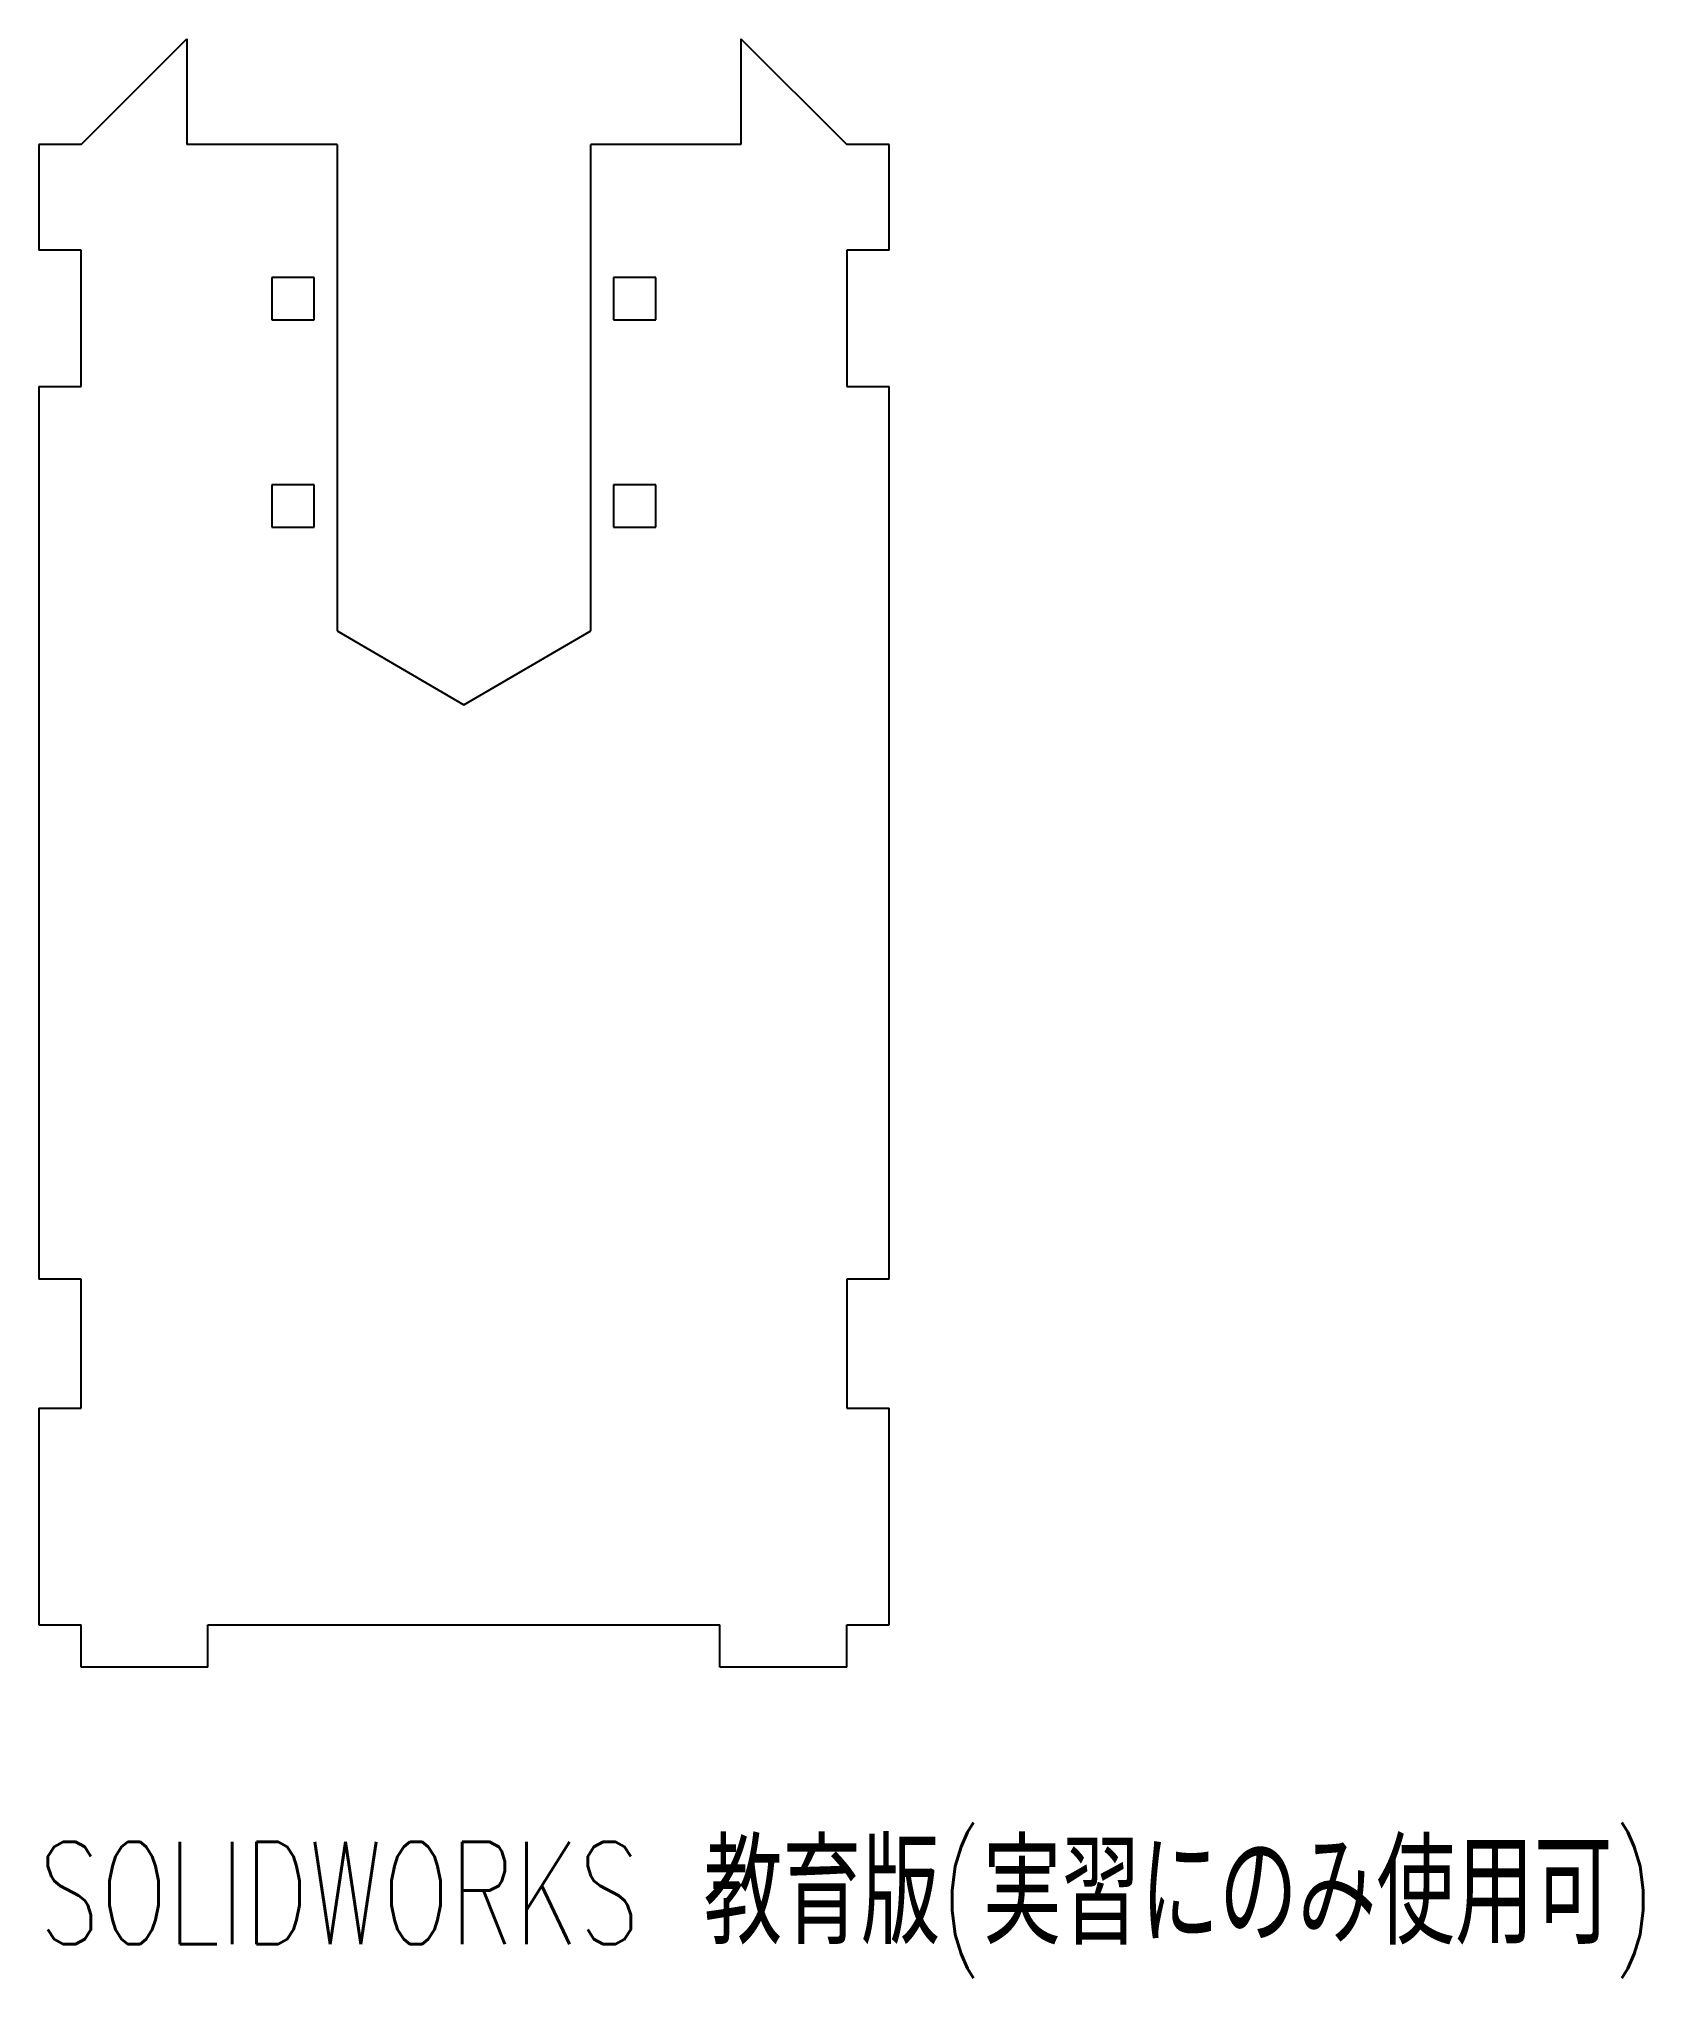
# Model space of a CAD drawing. Extents: x 0 to 75.9, y -16.7 to 75.
import ezdxf

# ---------------------------------------------------------------- set-up
doc = ezdxf.new("R2010")
doc.units = 0
doc.layers.get('0').update_dxf_attribs({"linetype": 'CONTINUOUS'})
doc.styles.add('SLDTEXTSTYLE0', font='TXT', dxfattribs={"width": 0.7, "bigfont": 'bigfont'})

msp = doc.modelspace()

# ---------------------------------------------------------------- linework, layer by layer
at = {"color": 7, "linetype": 'CONTINUOUS'}
for p, q in [((2, 70), (7, 75)), ((7, 75), (7, 70)), ((33.2, 75), (38.2, 70)), ((33.2, 75), (33.2, 70)), ((2, 70), (0, 70)), ((0, 70), (0, 65)), ((14.1, 70), (7, 70)), ((14.1, 70), (14.1, 47)), ((33.2, 70), (26.1, 70)), ((26.1, 47), (26.1, 70)), ((40.2, 70), (38.2, 70)), ((40.2, 65), (40.2, 70)), ((2, 65), (0, 65)), ((2, 58.55), (2, 65)), ((38.2, 65), (38.2, 58.55)), ((40.2, 65), (38.2, 65)), ((11.025, 63.71), (11.025, 61.71)), ((13.025, 63.71), (11.025, 63.71)), ((13.025, 61.71), (13.025, 63.71)), ((27.175, 63.71), (27.175, 61.71)), ((29.175, 63.71), (27.175, 63.71)), ((29.175, 61.71), (29.175, 63.71)), ((11.025, 61.71), (13.025, 61.71)), ((27.175, 61.71), (29.175, 61.71)), ((0, 58.55), (2, 58.55)), ((0, 58.55), (0, 16.35)), ((38.2, 58.55), (40.2, 58.55)), ((40.2, 16.35), (40.2, 58.55)), ((11.025, 53.91), (11.025, 51.91)), ((13.025, 53.91), (11.025, 53.91)), ((13.025, 51.91), (13.025, 53.91)), ((27.175, 53.91), (27.175, 51.91)), ((29.175, 53.91), (27.175, 53.91)), ((29.175, 51.91), (29.175, 53.91)), ((11.025, 51.91), (13.025, 51.91)), ((27.175, 51.91), (29.175, 51.91)), ((14.1, 47), (20.1, 43.5)), ((20.1, 43.5), (26.1, 47)), ((2, 16.35), (0, 16.35)), ((2, 10.25), (2, 16.35)), ((38.2, 16.35), (38.2, 10.25)), ((40.2, 16.35), (38.2, 16.35)), ((0, 10.25), (2, 10.25)), ((0, 10.25), (0, 0)), ((38.2, 10.25), (40.2, 10.25)), ((40.2, 0), (40.2, 10.25)), ((0, 0), (2, 0)), ((2, -2), (2, 0)), ((8, -2), (8, 0)), ((8, 0), (32.2, 0)), ((32.2, -2), (32.2, 0)), ((38.2, -2), (38.2, 0)), ((38.2, 0), (40.2, 0)), ((8, -2), (2, -2)), ((38.2, -2), (32.2, -2))]:
    msp.add_line(p, q, dxfattribs=at)

# ---------------------------------------------------------------- texts
at = {"color": 7, "linetype": 'CONTINUOUS', "insert": (0, -10.27), "char_height": 4.83362, "attachment_point": 1, "style": 'SLDTEXTSTYLE0'}
msp.add_mtext('SOLIDWORKS 教育版(実習にのみ使用可)', dxfattribs=at)

doc.saveas('drawing.dxf')
